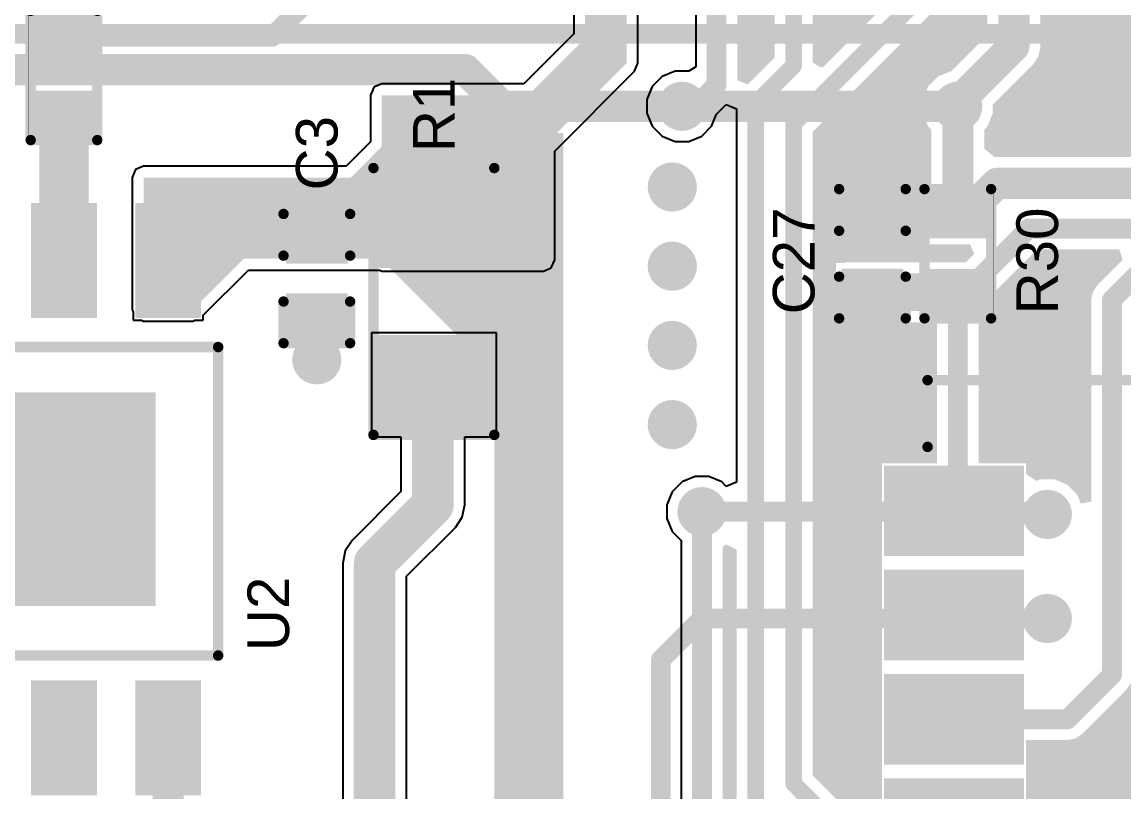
# Model space of a CAD drawing. Header units: inches. Extents: x -3 to 103, y 0 to 40.
# Drawn here: x 29.56 to 43, y 20.64 to 30.03 of the extents above; entities that cross this region are included whole.
import ezdxf

# ---------------------------------------------------------------- set-up
doc = ezdxf.new("R2010")
doc.units = ezdxf.units.IN
for name, color, linetype in [('Bottom Layer', 5, 'Continuous'), ('Bottom Solder', 6, 'Continuous'), ('Top Layer', 1, 'Continuous'), ('Top Overlay', 2, 'Continuous'), ('Top Paste', 8, 'Continuous'), ('Top Solder', 216, 'Continuous'), ('Via Holes', 16, 'Continuous')]:
    doc.layers.add(name, color=color, linetype=linetype)
doc.styles.add('Arial', font='', dxfattribs={"height": 0.2})
doc.styles.get('Arial').set_extended_font_data('Arial')

# ---------------------------------------------------------------- blocks, each defined once
blk = doc.blocks.new('38_SMD_M______19')
at = {"layer": 'Top Layer'}
for points in [[(8, -3.37), (9.5, -3.37), (9.5, -4.27), (8, -4.27)], [(8, -4.64), (9.5, -4.64), (9.5, -5.54), (8, -5.54)], [(8, -5.91), (9.5, -5.91), (9.5, -6.81), (8, -6.81)], [(8, -7.18), (9.5, -7.18), (9.5, -8.08), (8, -8.08)]]:
    blk.add_hatch(color=1, dxfattribs=at).paths.add_polyline_path(points)
at = {"layer": 'Top Paste'}
for points in [[(8, -3.37), (9.5, -3.37), (9.5, -4.27), (8, -4.27)], [(8, -4.64), (9.5, -4.64), (9.5, -5.54), (8, -5.54)], [(8, -5.91), (9.5, -5.91), (9.5, -6.81), (8, -6.81)], [(8, -7.18), (9.5, -7.18), (9.5, -8.08), (8, -8.08)]]:
    blk.add_hatch(color=8, dxfattribs=at).paths.add_polyline_path(points)
at = {"layer": 'Top Solder'}
for points in [[(7.898, -3.268), (9.602, -3.268), (9.602, -4.372), (7.898, -4.372)], [(7.898, -4.538), (9.602, -4.538), (9.602, -5.642), (7.898, -5.642)], [(7.898, -5.808), (9.602, -5.808), (9.602, -6.912), (7.898, -6.912)], [(7.898, -7.078), (9.602, -7.078), (9.602, -8.182), (7.898, -8.182)]]:
    blk.add_hatch(color=216, dxfattribs=at).paths.add_polyline_path(points)
at = {"layer": 'Top Overlay', "const_width": 0.127}
for points in [[(9.072, -8.409), (9.072, -9.222)], [(9.072, -9.222), (6.583, -9.222)]]:
    blk.add_lwpolyline(points, dxfattribs=at)
at = {"layer": 'Top Overlay', "const_width": 0.0635}
for points in [[(9.04, -8.409, 1), (9.104, -8.409, 1)], [(9.04, -9.222, 1), (9.104, -9.222, 1)], [(9.04, -9.222, 1), (9.104, -9.222, 1)]]:
    blk.add_lwpolyline(points, format="xyb", close=True, dxfattribs=at)
blk = doc.blocks.new('ESOP_8_23')
at = {"layer": 'Top Layer'}
for points in [[(-3.509, 2.205), (-2.309, 2.205), (-2.309, 1.605), (-3.509, 1.605)], [(2.309, 2.205), (3.509, 2.205), (3.509, 1.605), (2.309, 1.605)], [(-1.2, 1.65), (1.2, 1.65), (1.2, -1.65), (-1.2, -1.65)], [(-3.509, 0.935), (-2.309, 0.935), (-2.309, 0.335), (-3.509, 0.335)], [(2.309, 0.935), (3.509, 0.935), (3.509, 0.335), (2.309, 0.335)], [(-3.509, -0.335), (-2.309, -0.335), (-2.309, -0.935), (-3.509, -0.935)], [(2.309, -0.335), (3.509, -0.335), (3.509, -0.935), (2.309, -0.935)], [(-3.509, -1.605), (-2.309, -1.605), (-2.309, -2.205), (-3.509, -2.205)], [(2.309, -1.605), (3.509, -1.605), (3.509, -2.205), (2.309, -2.205)]]:
    blk.add_hatch(color=1, dxfattribs=at).paths.add_polyline_path(points)
at = {"layer": 'Top Paste'}
for points in [[(-3.509, 2.205), (-2.309, 2.205), (-2.309, 1.605), (-3.509, 1.605)], [(2.309, 2.205), (3.509, 2.205), (3.509, 1.605), (2.309, 1.605)], [(-1.2, 1.65), (1.2, 1.65), (1.2, -1.65), (-1.2, -1.65)], [(-3.509, 0.935), (-2.309, 0.935), (-2.309, 0.335), (-3.509, 0.335)], [(2.309, 0.935), (3.509, 0.935), (3.509, 0.335), (2.309, 0.335)], [(-3.509, -0.335), (-2.309, -0.335), (-2.309, -0.935), (-3.509, -0.935)], [(2.309, -0.335), (3.509, -0.335), (3.509, -0.935), (2.309, -0.935)], [(-3.509, -1.605), (-2.309, -1.605), (-2.309, -2.205), (-3.509, -2.205)], [(2.309, -1.605), (3.509, -1.605), (3.509, -2.205), (2.309, -2.205)]]:
    blk.add_hatch(color=8, dxfattribs=at).paths.add_polyline_path(points)
at = {"layer": 'Top Solder'}
for points in [[(-3.61, 2.307), (-2.207, 2.307), (-2.207, 1.503), (-3.61, 1.503)], [(2.207, 2.307), (3.61, 2.307), (3.61, 1.503), (2.207, 1.503)], [(-1.302, 1.752), (1.302, 1.752), (1.302, -1.752), (-1.302, -1.752)], [(-3.61, 1.037), (-2.207, 1.037), (-2.207, 0.233), (-3.61, 0.233)], [(2.207, 1.037), (3.61, 1.037), (3.61, 0.233), (2.207, 0.233)], [(-3.61, -0.233), (-2.207, -0.233), (-2.207, -1.037), (-3.61, -1.037)], [(2.207, -0.233), (3.61, -0.233), (3.61, -1.037), (2.207, -1.037)], [(-3.61, -1.503), (-2.207, -1.503), (-2.207, -2.307), (-3.61, -2.307)], [(2.207, -1.503), (3.61, -1.503), (3.61, -2.307), (2.207, -2.307)]]:
    blk.add_hatch(color=216, dxfattribs=at).paths.add_polyline_path(points)
at = {"layer": 'Top Overlay'}
for points, const_width in [([(-1.905, 2.515), (-1.905, -2.515)], 0.127), ([(-1.905, 2.515), (1.854, 2.515)], 0.127), ([(1.854, 2.515), (1.854, -2.515)], 0.127), ([(-3.877, 2.049), (-3.877, 1.795)], 0.3), ([(-3.877, 2.049), (-3.75, 1.922)], 0.3), ([(-3.75, 1.922), (-3.877, 1.795)], 0.3), ([(-1.905, -2.515), (1.854, -2.515)], 0.127)]:
    blk.add_lwpolyline(points, dxfattribs=dict(at, const_width=const_width))
for points, const_width in [([(-1.937, 2.515, 1), (-1.873, 2.515, 1)], 0.0635), ([(-1.937, 2.515, 1), (-1.873, 2.515, 1)], 0.0635), ([(1.822, 2.515, 1), (1.886, 2.515, 1)], 0.0635), ([(1.822, 2.515, 1), (1.886, 2.515, 1)], 0.0635), ([(-3.952, 2.049, 1), (-3.802, 2.049, 1)], 0.15), ([(-3.952, 2.049, 1), (-3.802, 2.049, 1)], 0.15), ([(-3.825, 1.922, 1), (-3.675, 1.922, 1)], 0.15), ([(-3.825, 1.922, 1), (-3.675, 1.922, 1)], 0.15), ([(-3.952, 1.795, 1), (-3.802, 1.795, 1)], 0.15), ([(-3.952, 1.795, 1), (-3.802, 1.795, 1)], 0.15), ([(-1.937, -2.515, 1), (-1.873, -2.515, 1)], 0.0635), ([(-1.937, -2.515, 1), (-1.873, -2.515, 1)], 0.0635), ([(1.822, -2.515, 1), (1.886, -2.515, 1)], 0.0635), ([(1.822, -2.515, 1), (1.886, -2.515, 1)], 0.0635)]:
    blk.add_lwpolyline(points, format="xyb", close=True, dxfattribs=dict(at, const_width=const_width))
blk = doc.blocks.new('R___0402_46')
at = {"layer": 'Top Layer'}
for points in [[(-0.699, -0.318), (-0.699, 0.318), (-0.241, 0.318), (-0.241, -0.318)], [(0.241, -0.318), (0.241, 0.318), (0.699, 0.318), (0.699, -0.318)]]:
    blk.add_hatch(color=1, dxfattribs=at).paths.add_polyline_path(points)
at = {"layer": 'Top Paste'}
for points in [[(-0.699, -0.318), (-0.699, 0.318), (-0.241, 0.318), (-0.241, -0.318)], [(0.241, -0.318), (0.241, 0.318), (0.699, 0.318), (0.699, -0.318)]]:
    blk.add_hatch(color=8, dxfattribs=at).paths.add_polyline_path(points)
at = {"layer": 'Top Solder'}
for points in [[(-0.754, -0.373), (-0.754, 0.373), (-0.186, 0.373), (-0.186, -0.373)], [(0.186, -0.373), (0.186, 0.373), (0.754, 0.373), (0.754, -0.373)]]:
    blk.add_hatch(color=216, dxfattribs=at).paths.add_polyline_path(points)
at = {"layer": 'Top Overlay'}
for points, const_width in [([(-0.787, 0.406), (-0.787, -0.406)], 0.127), ([(-0.787, 0.406), (0.787, 0.406)], 0.127), ([(0.787, 0.406), (0.787, -0.406)], 0.127), ([(-0.787, -0.406), (0.787, -0.406)], 0.127), ([(-0.813, -0.432), (0.813, -0.432)], 0.00323)]:
    blk.add_lwpolyline(points, dxfattribs=dict(at, const_width=const_width))
for points, const_width in [([(-0.819, 0.406, 1), (-0.756, 0.406, 1)], 0.0635), ([(-0.819, 0.406, 1), (-0.756, 0.406, 1)], 0.0635), ([(0.756, 0.406, 1), (0.819, 0.406, 1)], 0.0635), ([(0.756, 0.406, 1), (0.819, 0.406, 1)], 0.0635), ([(-0.819, -0.406, 1), (-0.756, -0.406, 1)], 0.0635), ([(-0.819, -0.406, 1), (-0.756, -0.406, 1)], 0.0635), ([(0.756, -0.406, 1), (0.819, -0.406, 1)], 0.0635), ([(0.756, -0.406, 1), (0.819, -0.406, 1)], 0.0635), ([(-0.814, -0.432, 1), (-0.812, -0.432, 1)], 0.00161), ([(0.812, -0.432, 1), (0.814, -0.432, 1)], 0.00161)]:
    blk.add_lwpolyline(points, format="xyb", close=True, dxfattribs=dict(at, const_width=const_width))
blk = doc.blocks.new('R___0402_66')
at = {"layer": 'Top Layer'}
for points in [[(-0.699, -0.318), (-0.699, 0.317), (-0.241, 0.317), (-0.241, -0.318)], [(0.241, -0.318), (0.241, 0.317), (0.699, 0.317), (0.699, -0.318)]]:
    blk.add_hatch(color=1, dxfattribs=at).paths.add_polyline_path(points)
at = {"layer": 'Top Paste'}
for points in [[(-0.699, -0.318), (-0.699, 0.317), (-0.241, 0.317), (-0.241, -0.318)], [(0.241, -0.318), (0.241, 0.317), (0.699, 0.317), (0.699, -0.318)]]:
    blk.add_hatch(color=8, dxfattribs=at).paths.add_polyline_path(points)
at = {"layer": 'Top Solder'}
for points in [[(-0.754, -0.373), (-0.754, 0.373), (-0.186, 0.373), (-0.186, -0.373)], [(0.186, -0.373), (0.186, 0.373), (0.754, 0.373), (0.754, -0.373)]]:
    blk.add_hatch(color=216, dxfattribs=at).paths.add_polyline_path(points)
at = {"layer": 'Top Overlay'}
for points, const_width in [([(0.787, 0.406), (-0.787, 0.406)], 0.127), ([(-0.787, -0.406), (-0.787, 0.406)], 0.127), ([(0.787, -0.406), (0.787, 0.406)], 0.127), ([(0.787, -0.406), (-0.787, -0.406)], 0.127), ([(0.813, -0.432), (-0.813, -0.432)], 0.00323)]:
    blk.add_lwpolyline(points, dxfattribs=dict(at, const_width=const_width))
for points, const_width in [([(-0.819, 0.406, 1), (-0.756, 0.406, 1)], 0.0635), ([(-0.819, 0.406, 1), (-0.756, 0.406, 1)], 0.0635), ([(0.756, 0.406, 1), (0.819, 0.406, 1)], 0.0635), ([(0.756, 0.406, 1), (0.819, 0.406, 1)], 0.0635), ([(-0.819, -0.406, 1), (-0.756, -0.406, 1)], 0.0635), ([(-0.819, -0.406, 1), (-0.756, -0.406, 1)], 0.0635), ([(0.756, -0.406, 1), (0.819, -0.406, 1)], 0.0635), ([(0.756, -0.406, 1), (0.819, -0.406, 1)], 0.0635), ([(-0.814, -0.432, 1), (-0.812, -0.432, 1)], 0.00161), ([(0.812, -0.432, 1), (0.814, -0.432, 1)], 0.00161)]:
    blk.add_lwpolyline(points, format="xyb", close=True, dxfattribs=dict(at, const_width=const_width))
blk = doc.blocks.new('RES_0805_75')
at = {"layer": 'Top Layer'}
for points in [[(-1.524, 0.635), (-0.508, 0.635), (-0.508, -0.635), (-1.524, -0.635)], [(0.508, 0.635), (1.524, 0.635), (1.524, -0.635), (0.508, -0.635)]]:
    blk.add_hatch(color=1, dxfattribs=at).paths.add_polyline_path(points)
at = {"layer": 'Top Paste'}
for points in [[(-1.524, 0.635), (-0.508, 0.635), (-0.508, -0.635), (-1.524, -0.635)], [(0.508, 0.635), (1.524, 0.635), (1.524, -0.635), (0.508, -0.635)]]:
    blk.add_hatch(color=8, dxfattribs=at).paths.add_polyline_path(points)
at = {"layer": 'Top Solder'}
for points in [[(-1.6256, 0.7366), (-0.4064, 0.7366), (-0.4064, -0.7366), (-1.6256, -0.7366)], [(0.4064, 0.7366), (1.6256, 0.7366), (1.6256, -0.7366), (0.4064, -0.7366)]]:
    blk.add_hatch(color=216, dxfattribs=at).paths.add_polyline_path(points)
at = {"layer": 'Top Overlay', "const_width": 0.127}
for points in [[(-1.6256, 0.7366), (1.6256, 0.7366)], [(-1.6256, 0.7366), (-1.6256, -0.7366)], [(1.6256, 0.7366), (1.6256, -0.7366)], [(-1.6256, -0.7366), (1.6256, -0.7366)]]:
    blk.add_lwpolyline(points, dxfattribs=at)
at = {"layer": 'Top Overlay', "const_width": 0.0635}
for points in [[(-1.65735, 0.7366, 1), (-1.59385, 0.7366, 1)], [(-1.65735, 0.7366, 1), (-1.59385, 0.7366, 1)], [(1.59385, 0.7366, 1), (1.65735, 0.7366, 1)], [(1.59385, 0.7366, 1), (1.65735, 0.7366, 1)], [(-1.65735, -0.7366, 1), (-1.59385, -0.7366, 1)], [(-1.65735, -0.7366, 1), (-1.59385, -0.7366, 1)], [(1.59385, -0.7366, 1), (1.65735, -0.7366, 1)], [(1.59385, -0.7366, 1), (1.65735, -0.7366, 1)]]:
    blk.add_lwpolyline(points, format="xyb", close=True, dxfattribs=at)
blk = doc.blocks.new('____0402_108')
at = {"layer": 'Top Layer'}
for points in [[(-0.699, -0.318), (-0.699, 0.317), (-0.241, 0.317), (-0.241, -0.318)], [(0.241, -0.318), (0.241, 0.317), (0.699, 0.317), (0.699, -0.318)]]:
    blk.add_hatch(color=1, dxfattribs=at).paths.add_polyline_path(points)
at = {"layer": 'Top Paste'}
for points in [[(-0.699, -0.318), (-0.699, 0.317), (-0.241, 0.317), (-0.241, -0.318)], [(0.241, -0.318), (0.241, 0.317), (0.699, 0.317), (0.699, -0.318)]]:
    blk.add_hatch(color=8, dxfattribs=at).paths.add_polyline_path(points)
at = {"layer": 'Top Solder'}
for points in [[(-0.758, -0.377), (-0.758, 0.377), (-0.181, 0.377), (-0.181, -0.377)], [(0.181, -0.377), (0.181, 0.377), (0.758, 0.377), (0.758, -0.377)]]:
    blk.add_hatch(color=216, dxfattribs=at).paths.add_polyline_path(points)
at = {"layer": 'Top Overlay', "const_width": 0.127}
for points in [[(-0.279, 0.406), (-0.787, 0.406)], [(-0.787, -0.406), (-0.787, 0.406)], [(0.787, 0.406), (0.279, 0.406)], [(0.787, -0.406), (0.787, 0.406)], [(-0.279, -0.406), (-0.787, -0.406)], [(0.787, -0.406), (0.279, -0.406)]]:
    blk.add_lwpolyline(points, dxfattribs=at)
at = {"layer": 'Top Overlay', "const_width": 0.0635}
for points in [[(-0.819, 0.406, 1), (-0.756, 0.406, 1)], [(-0.819, 0.406, 1), (-0.756, 0.406, 1)], [(-0.311, 0.406, 1), (-0.248, 0.406, 1)], [(0.248, 0.406, 1), (0.311, 0.406, 1)], [(0.756, 0.406, 1), (0.819, 0.406, 1)], [(0.756, 0.406, 1), (0.819, 0.406, 1)], [(-0.819, -0.406, 1), (-0.756, -0.406, 1)], [(-0.819, -0.406, 1), (-0.756, -0.406, 1)], [(-0.311, -0.406, 1), (-0.248, -0.406, 1)], [(0.248, -0.406, 1), (0.311, -0.406, 1)], [(0.756, -0.406, 1), (0.819, -0.406, 1)], [(0.756, -0.406, 1), (0.819, -0.406, 1)]]:
    blk.add_lwpolyline(points, format="xyb", close=True, dxfattribs=at)
blk = doc.blocks.new('C___0402_132')
at = {"layer": 'Top Layer'}
for points in [[(-0.699, -0.318), (-0.699, 0.318), (-0.241, 0.318), (-0.241, -0.318)], [(0.241, -0.318), (0.241, 0.318), (0.699, 0.318), (0.699, -0.318)]]:
    blk.add_hatch(color=1, dxfattribs=at).paths.add_polyline_path(points)
at = {"layer": 'Top Paste'}
for points in [[(-0.699, -0.318), (-0.699, 0.318), (-0.241, 0.318), (-0.241, -0.318)], [(0.241, -0.318), (0.241, 0.318), (0.699, 0.318), (0.699, -0.318)]]:
    blk.add_hatch(color=8, dxfattribs=at).paths.add_polyline_path(points)
at = {"layer": 'Top Solder'}
for points in [[(-0.758, -0.377), (-0.758, 0.377), (-0.181, 0.377), (-0.181, -0.377)], [(0.181, -0.377), (0.181, 0.377), (0.758, 0.377), (0.758, -0.377)]]:
    blk.add_hatch(color=216, dxfattribs=at).paths.add_polyline_path(points)
at = {"layer": 'Top Overlay', "const_width": 0.127}
for points in [[(-0.787, 0.406), (-0.279, 0.406)], [(-0.787, 0.406), (-0.787, -0.406)], [(0.279, 0.406), (0.787, 0.406)], [(0.787, 0.406), (0.787, -0.406)], [(-0.787, -0.406), (-0.279, -0.406)], [(0.279, -0.406), (0.787, -0.406)]]:
    blk.add_lwpolyline(points, dxfattribs=at)
at = {"layer": 'Top Overlay', "const_width": 0.0635}
for points in [[(-0.819, 0.406, 1), (-0.756, 0.406, 1)], [(-0.819, 0.406, 1), (-0.756, 0.406, 1)], [(-0.311, 0.406, 1), (-0.248, 0.406, 1)], [(0.248, 0.406, 1), (0.311, 0.406, 1)], [(0.756, 0.406, 1), (0.819, 0.406, 1)], [(0.756, 0.406, 1), (0.819, 0.406, 1)], [(-0.819, -0.406, 1), (-0.756, -0.406, 1)], [(-0.819, -0.406, 1), (-0.756, -0.406, 1)], [(-0.311, -0.406, 1), (-0.248, -0.406, 1)], [(0.248, -0.406, 1), (0.311, -0.406, 1)], [(0.756, -0.406, 1), (0.819, -0.406, 1)], [(0.756, -0.406, 1), (0.819, -0.406, 1)]]:
    blk.add_lwpolyline(points, format="xyb", close=True, dxfattribs=at)

msp = doc.modelspace()

# ---------------------------------------------------------------- hatches: boundary and pattern name
at = {"layer": 'Bottom Layer'}
h = msp.add_hatch(color=5, dxfattribs=at)
edge = h.paths.add_edge_path()
edge.add_arc((37.607, 28.999), 0.3, 0, 360)
h = msp.add_hatch(color=5, dxfattribs=at)
edge = h.paths.add_edge_path()
edge.add_arc((40.97, 28.999), 0.3, 0, 360)
msp.add_hatch(color=5, dxfattribs=at).paths.add_polyline_path([(35.186, 28.77), (35.291, 28.7), (35.415, 28.675), (36.159, 28.675), (36.159, 11.845), (36.159, 11.42), (35.53, 10.791), (34.241, 10.791), (34.241, 12.483), (34.245, 12.504), (34.266, 12.508), (34.698, 12.508), (35.319, 13.129), (35.319, 25.757), (33.965, 27.111), (33.952, 27.131), (33.947, 27.154), (33.947, 29.121), (34.836, 29.121)])
h = msp.add_hatch(color=5, dxfattribs=at)
edge = h.paths.add_edge_path()
edge.add_arc((34.582, 28.7), 0.3, 0, 360)
h = msp.add_hatch(color=5, dxfattribs=at)
edge = h.paths.add_edge_path()
edge.add_arc((39.929, 28.194), 0.3, 0, 360)
h = msp.add_hatch(color=5, dxfattribs=at)
edge = h.paths.add_edge_path()
edge.add_arc((37.489, 28.016), 0.3, 0, 360)
h = msp.add_hatch(color=5, dxfattribs=at)
edge = h.paths.add_edge_path()
edge.add_arc((37.489, 27.051), 0.3, 0, 360)
h = msp.add_hatch(color=5, dxfattribs=at)
edge = h.paths.add_edge_path()
edge.add_arc((37.489, 26.086), 0.3, 0, 360)
h = msp.add_hatch(color=5, dxfattribs=at)
edge = h.paths.add_edge_path()
edge.add_arc((33.155, 25.91), 0.3, 0, 360)
h = msp.add_hatch(color=5, dxfattribs=at)
edge = h.paths.add_edge_path()
edge.add_arc((37.489, 25.121), 0.3, 0, 360)
h = msp.add_hatch(color=5, dxfattribs=at)
edge = h.paths.add_edge_path()
edge.add_arc((30.39, 24.752), 0.3, 0, 360)
h = msp.add_hatch(color=5, dxfattribs=at)
edge = h.paths.add_edge_path()
edge.add_arc((37.851, 24.06), 0.3, 0, 360)
h = msp.add_hatch(color=5, dxfattribs=at)
edge = h.paths.add_edge_path()
edge.add_arc((42.062, 24.027), 0.3, 0, 360)
h = msp.add_hatch(color=5, dxfattribs=at)
edge = h.paths.add_edge_path()
edge.add_arc((30.328, 23.692), 0.3, 0, 360)
h = msp.add_hatch(color=5, dxfattribs=at)
edge = h.paths.add_edge_path()
edge.add_arc((42.062, 22.758), 0.3, 0, 360)
at = {"layer": 'Bottom Solder'}
h = msp.add_hatch(color=6, dxfattribs=at)
edge = h.paths.add_edge_path()
edge.add_arc((37.607, 28.999), 0.3, 0, 360)
h = msp.add_hatch(color=6, dxfattribs=at)
edge = h.paths.add_edge_path()
edge.add_arc((40.97, 28.999), 0.3, 0, 360)
h = msp.add_hatch(color=6, dxfattribs=at)
edge = h.paths.add_edge_path()
edge.add_arc((34.582, 28.7), 0.3, 0, 360)
h = msp.add_hatch(color=6, dxfattribs=at)
edge = h.paths.add_edge_path()
edge.add_arc((39.929, 28.194), 0.3, 0, 360)
h = msp.add_hatch(color=6, dxfattribs=at)
edge = h.paths.add_edge_path()
edge.add_arc((37.489, 28.016), 0.3, 0, 360)
h = msp.add_hatch(color=6, dxfattribs=at)
edge = h.paths.add_edge_path()
edge.add_arc((37.489, 27.051), 0.3, 0, 360)
h = msp.add_hatch(color=6, dxfattribs=at)
edge = h.paths.add_edge_path()
edge.add_arc((37.489, 26.086), 0.3, 0, 360)
h = msp.add_hatch(color=6, dxfattribs=at)
edge = h.paths.add_edge_path()
edge.add_arc((33.155, 25.91), 0.3, 0, 360)
h = msp.add_hatch(color=6, dxfattribs=at)
edge = h.paths.add_edge_path()
edge.add_arc((37.489, 25.121), 0.3, 0, 360)
h = msp.add_hatch(color=6, dxfattribs=at)
edge = h.paths.add_edge_path()
edge.add_arc((30.39, 24.752), 0.3, 0, 360)
h = msp.add_hatch(color=6, dxfattribs=at)
edge = h.paths.add_edge_path()
edge.add_arc((37.851, 24.06), 0.3, 0, 360)
h = msp.add_hatch(color=6, dxfattribs=at)
edge = h.paths.add_edge_path()
edge.add_arc((42.062, 24.027), 0.3, 0, 360)
h = msp.add_hatch(color=6, dxfattribs=at)
edge = h.paths.add_edge_path()
edge.add_arc((30.328, 23.692), 0.3, 0, 360)
h = msp.add_hatch(color=6, dxfattribs=at)
edge = h.paths.add_edge_path()
edge.add_arc((42.062, 22.758), 0.3, 0, 360)
at = {"layer": 'Top Layer'}
for points in [[(44.271, 36.69), (44.271, 32.712), (42.225, 32.712), (42.225, 33.512), (43.629, 33.512), (43.652, 33.512), (43.726, 33.586), (43.725, 33.586), (43.725, 33.609), (43.725, 36.526), (43.724, 36.526), (43.191, 37.059), (38.099, 37.059), (36.931, 35.891), (36.931, 29.523), (35.917, 28.509), (35.917, 27.129), (33.947, 27.129), (33.934, 27.141), (32.263, 27.141), (31.642, 26.521), (31.042, 26.521), (31.042, 28.131), (33.569, 28.131), (33.947, 28.509), (33.947, 29.134), (35.734, 29.134), (36.436, 29.836), (36.426, 29.846), (36.426, 36.09), (37.904, 37.568), (43.392, 37.568)], [(40.118, 32.387), (40.107, 32.362), (40.107, 30.843), (40.148, 30.745), (40.245, 30.705), (40.378, 30.705), (40.43, 30.578), (39.325, 29.473), (39.289, 29.48), (39.202, 29.529), (39.202, 30.705), (39.216, 30.705), (39.241, 30.716), (39.324, 30.716), (39.324, 30.773), (39.353, 30.843), (39.353, 32.575), (40.118, 32.575)], [(29.772, 26.521), (30.372, 26.521), (30.372, 28.905), (29.772, 28.905)], [(42.944, 27.245), (42.982, 27.129), (42.671, 26.818), (42.617, 26.736), (42.597, 26.64), (42.597, 24.184), (42.47, 24.158), (42.424, 24.269), (42.304, 24.389), (42.147, 24.454), (41.977, 24.454), (41.928, 24.434), (41.801, 24.519), (41.801, 24.647), (41.223, 24.647), (41.223, 26.367), (41.288, 26.367), (41.313, 26.378), (41.415, 26.378), (41.415, 26.48), (41.425, 26.505), (41.425, 26.742), (41.938, 27.256), (42.935, 27.256)], [(39.611, 26.505), (41.288, 26.505), (41.288, 26.962), (39.611, 26.962)], [(38.273, 23.596), (38.273, 19.939), (38.291, 19.85), (38.342, 19.774), (39.291, 18.825), (39.367, 18.774), (39.456, 18.757), (40.047, 18.757), (40.047, 18.424), (40.047, 18.413), (40.047, 18.297), (40.047, 18.286), (40.047, 18.007), (39.823, 18.007), (39.713, 18.117), (39.557, 18.182), (39.387, 18.182), (39.23, 18.117), (39.11, 17.996), (39.045, 17.84), (39.045, 17.67), (39.11, 17.513), (39.23, 17.393), (39.387, 17.328), (39.557, 17.328), (39.713, 17.393), (39.823, 17.502), (40.047, 17.502), (40.047, 17.154), (40.047, 17.143), (40.047, 17.027), (40.047, 17.016), (40.047, 16.658), (39.712, 16.658), (39.602, 16.767), (39.445, 16.832), (39.275, 16.832), (39.118, 16.767), (38.998, 16.647), (38.933, 16.49), (38.933, 16.32), (38.998, 16.163), (39.118, 16.043), (39.275, 15.978), (39.445, 15.978), (39.602, 16.043), (39.712, 16.153), (40.047, 16.153), (40.047, 15.884), (40.047, 15.873), (40.047, 15.757), (40.047, 15.746), (40.047, 14.614), (40.047, 14.603), (40.047, 14.487), (40.047, 14.476), (40.047, 14.172), (39.823, 14.172), (39.713, 14.281), (39.557, 14.346), (39.387, 14.346), (39.23, 14.281), (39.11, 14.161), (39.045, 14.004), (39.045, 13.834), (39.11, 13.677), (39.23, 13.557), (39.387, 13.492), (39.557, 13.492), (39.713, 13.557), (39.823, 13.667), (40.047, 13.667), (40.047, 13.344), (40.047, 13.333), (40.047, 13.217), (40.047, 13.206), (40.047, 12.876), (38.996, 12.876), (38.069, 13.802), (37.987, 13.857), (37.891, 13.876), (37.415, 13.876), (37.366, 13.993), (38.029, 14.656), (38.084, 14.738), (38.103, 14.835), (38.103, 23.632), (38.146, 23.662)]]:
    msp.add_hatch(color=1, dxfattribs=at).paths.add_polyline_path(points)
h = msp.add_hatch(color=1, dxfattribs=at)
h.paths.add_polyline_path([(40.282, 36.795), (40.24, 36.752), (40.175, 36.595), (40.175, 36.425), (40.24, 36.268), (40.36, 36.148), (40.368, 36.144), (40.368, 34.286), (40.241, 34.233), (39.548, 34.927), (39.472, 34.978), (39.383, 34.995), (39.324, 34.995), (39.324, 35.215), (38.613, 35.215), (38.613, 34.326), (38.613, 34.326), (38.613, 34.215), (38.613, 34.215), (38.613, 34.199), (38.613, 33.326), (39.324, 33.326), (39.324, 33.326), (39.44, 33.374), (39.538, 33.276), (39.485, 33.149), (38.74, 33.149), (38.643, 33.109), (38.602, 33.012), (38.602, 32.712), (38.602, 30.843), (38.613, 30.817), (38.613, 30.716), (38.715, 30.716), (38.736, 30.707), (38.736, 29.591), (38.408, 29.264), (38.281, 29.316), (38.281, 30.716), (38.384, 30.716), (38.384, 31.605), (37.673, 31.605), (37.591, 31.697), (37.591, 34.234), (37.673, 34.326), (38.384, 34.326), (38.384, 35.215), (37.673, 35.215), (37.673, 35.023), (37.479, 35.023), (37.383, 35.004), (37.301, 34.949), (37.196, 34.844), (37.069, 34.895), (37.069, 35.834), (38.156, 36.922), (40.23, 36.922)])
h.paths.add_polyline_path([(38.029, 34.023), (37.932, 34.004), (37.85, 33.949), (37.795, 33.867), (37.776, 33.771), (37.784, 33.73), (37.784, 33.068), (37.804, 32.972), (37.858, 32.89), (37.866, 32.882), (37.948, 32.827), (38.045, 32.808), (38.142, 32.827), (38.224, 32.882), (38.278, 32.963), (38.298, 33.06), (38.289, 33.101), (38.289, 33.763), (38.27, 33.859), (38.215, 33.941), (38.207, 33.949), (38.125, 34.004)], flags=0)
h = msp.add_hatch(color=1, dxfattribs=at)
h.paths.add_polyline_path([(43.588, 36.467), (43.588, 33.649), (42.885, 33.649), (42.858, 33.675), (42.814, 33.77), (42.815, 33.776), (42.833, 33.868), (42.833, 34.43), (42.839, 34.459), (42.82, 34.556), (42.765, 34.637), (42.683, 34.692), (42.587, 34.711), (42.49, 34.692), (42.408, 34.637), (42.402, 34.632), (42.347, 34.55), (42.328, 34.453), (42.328, 33.891), (42.322, 33.862), (42.339, 33.776), (42.337, 33.758), (42.266, 33.649), (42.225, 33.649), (42.2, 33.639), (42.098, 33.639), (42.098, 33.537), (42.087, 33.512), (42.087, 32.712), (42.098, 32.687), (42.098, 32.585), (42.2, 32.585), (42.225, 32.575), (42.266, 32.575), (42.337, 32.466), (42.339, 32.448), (42.322, 32.362), (42.322, 31.841), (42.342, 31.745), (42.396, 31.663), (42.478, 31.608), (42.575, 31.589), (42.671, 31.608), (42.753, 31.663), (42.808, 31.745), (42.827, 31.841), (42.827, 32.362), (42.81, 32.448), (42.813, 32.466), (42.883, 32.575), (50.165, 32.575), (50.62, 32.12), (50.62, 28.383), (41.445, 28.383), (41.421, 28.378), (41.294, 28.481), (41.294, 28.719), (41.332, 28.757), (41.397, 28.914), (41.397, 29.018), (41.884, 29.505), (41.954, 29.61), (41.978, 29.734), (41.978, 30.716), (42.01, 30.716), (42.01, 31.605), (41.299, 31.605), (41.299, 30.716), (41.331, 30.716), (41.331, 29.868), (40.89, 29.426), (40.885, 29.426), (40.728, 29.361), (40.608, 29.241), (40.543, 29.084), (40.543, 28.914), (40.608, 28.757), (40.646, 28.719), (40.646, 28.029), (40.526, 28.029), (40.526, 27.318), (41.12, 27.318), (41.169, 27.2), (41.068, 27.1), (39.611, 27.1), (39.586, 27.089), (39.484, 27.089), (39.484, 26.987), (39.474, 26.962), (39.474, 26.505), (39.484, 26.48), (39.484, 26.378), (39.586, 26.378), (39.611, 26.367), (40.718, 26.367), (40.718, 24.647), (40.047, 24.647), (40.047, 23.504), (40.047, 23.493), (40.047, 23.377), (40.047, 23.366), (40.047, 22.234), (40.047, 22.223), (40.047, 22.107), (40.047, 22.096), (40.047, 20.964), (40.047, 20.953), (40.047, 20.837), (40.047, 20.826), (40.047, 20.493), (39.552, 20.493), (39.202, 20.843), (39.202, 28.69), (40.88, 30.368), (40.93, 30.444), (40.948, 30.533), (40.948, 30.706), (40.97, 30.716), (41.07, 30.716), (41.07, 30.814), (41.082, 30.843), (41.082, 32.362), (41.072, 32.387), (41.072, 32.687), (41.082, 32.712), (41.082, 33.012), (41.072, 33.037), (41.072, 34.139), (40.835, 34.139), (40.835, 36.144), (40.843, 36.148), (40.964, 36.268), (41.029, 36.425), (41.029, 36.595), (40.964, 36.752), (40.921, 36.795), (40.973, 36.922), (43.134, 36.922)])
h.paths.add_polyline_path([(43.972, 32.26), (43.452, 32.26), (43.355, 32.24), (43.273, 32.186), (43.219, 32.104), (43.199, 32.007), (43.219, 31.91), (43.273, 31.829), (43.355, 31.774), (43.452, 31.755), (43.972, 31.755), (44.069, 31.774), (44.151, 31.829), (44.206, 31.91), (44.225, 32.007), (44.206, 32.104), (44.151, 32.186), (44.069, 32.24)], flags=0)
h.paths.add_polyline_path([(39.929, 28.446), (39.832, 28.427), (39.75, 28.372), (39.696, 28.291), (39.676, 28.194), (39.676, 27.673), (39.696, 27.577), (39.75, 27.495), (39.832, 27.44), (39.929, 27.421), (40.025, 27.44), (40.107, 27.495), (40.162, 27.577), (40.181, 27.673), (40.181, 28.194), (40.162, 28.291), (40.107, 28.372), (40.025, 28.427)], flags=0)
h = msp.add_hatch(color=1, dxfattribs=at)
edge = h.paths.add_edge_path()
edge.add_arc((37.607, 28.999), 0.3, 0, 360)
h = msp.add_hatch(color=1, dxfattribs=at)
edge = h.paths.add_edge_path()
edge.add_arc((40.97, 28.999), 0.3, 0, 360)
h = msp.add_hatch(color=1, dxfattribs=at)
edge = h.paths.add_edge_path()
edge.add_arc((34.582, 28.7), 0.3, 0, 360)
h = msp.add_hatch(color=1, dxfattribs=at)
edge = h.paths.add_edge_path()
edge.add_arc((39.929, 28.194), 0.3, 0, 360)
h = msp.add_hatch(color=1, dxfattribs=at)
edge = h.paths.add_edge_path()
edge.add_arc((37.489, 28.016), 0.3, 0, 360)
h = msp.add_hatch(color=1, dxfattribs=at)
edge = h.paths.add_edge_path()
edge.add_arc((37.489, 27.051), 0.3, 0, 360)
h = msp.add_hatch(color=1, dxfattribs=at)
h.paths.add_polyline_path([(54.022, 26.6), (53.926, 26.504), (53.871, 26.422), (53.852, 26.325), (53.852, 26.197), (53.548, 26.197), (53.537, 26.197), (53.421, 26.197), (53.41, 26.197), (52.278, 26.197), (52.267, 26.197), (52.151, 26.197), (52.14, 26.197), (51.008, 26.197), (50.997, 26.197), (50.881, 26.197), (50.87, 26.197), (49.738, 26.197), (49.727, 26.197), (49.611, 26.197), (49.6, 26.197), (48.468, 26.197), (48.457, 26.197), (48.341, 26.197), (48.33, 26.197), (47.198, 26.197), (47.187, 26.197), (47.071, 26.197), (47.06, 26.197), (45.928, 26.197), (45.917, 26.197), (45.801, 26.197), (45.79, 26.197), (44.658, 26.197), (44.647, 26.197), (44.531, 26.197), (44.52, 26.197), (43.377, 26.197), (43.377, 24.443), (43.766, 24.443), (43.766, 9.318), (43.656, 9.208), (43.591, 9.051), (43.591, 8.881), (43.656, 8.724), (43.766, 8.615), (43.766, 7.152), (43.682, 7.067), (39.238, 7.067), (38.708, 7.598), (38.708, 11.694), (38.72, 11.704), (38.826, 11.755), (39.42, 11.162), (39.502, 11.107), (39.598, 11.088), (40.047, 11.088), (40.047, 10.804), (40.047, 10.793), (40.047, 10.677), (40.047, 10.666), (40.047, 10.362), (39.805, 10.362), (39.696, 10.471), (39.539, 10.536), (39.369, 10.536), (39.212, 10.471), (39.092, 10.351), (39.027, 10.194), (39.027, 10.024), (39.092, 9.867), (39.212, 9.747), (39.369, 9.682), (39.539, 9.682), (39.696, 9.747), (39.805, 9.857), (40.047, 9.857), (40.047, 9.534), (40.047, 9.523), (40.047, 9.407), (40.047, 9.396), (40.047, 9.082), (39.798, 9.082), (39.688, 9.192), (39.531, 9.257), (39.361, 9.257), (39.204, 9.192), (39.084, 9.071), (39.019, 8.915), (39.019, 8.745), (39.084, 8.588), (39.204, 8.468), (39.361, 8.403), (39.531, 8.403), (39.688, 8.468), (39.798, 8.577), (40.047, 8.577), (40.047, 8.253), (41.801, 8.253), (41.801, 9.396), (41.801, 9.407), (41.801, 9.523), (41.801, 9.534), (41.801, 10.666), (41.801, 10.677), (41.801, 10.793), (41.801, 10.804), (41.801, 11.947), (41.801, 11.947), (41.801, 12.063), (41.801, 12.063), (41.801, 13.206), (41.801, 13.217), (41.801, 13.333), (41.801, 13.344), (41.801, 14.476), (41.801, 14.487), (41.801, 14.603), (41.801, 14.614), (41.801, 15.746), (41.801, 15.757), (41.801, 15.873), (41.801, 15.884), (41.801, 17.016), (41.801, 17.027), (41.801, 17.143), (41.801, 17.154), (41.801, 18.286), (41.801, 18.297), (41.801, 18.413), (41.801, 18.424), (41.801, 19.567), (41.801, 19.567), (41.801, 19.683), (41.801, 19.683), (41.801, 20.826), (41.801, 20.837), (41.801, 20.953), (41.801, 20.964), (41.801, 21.277), (42.307, 21.277), (42.403, 21.296), (42.485, 21.351), (43.028, 21.894), (43.083, 21.976), (43.102, 22.073), (43.102, 26.535), (43.294, 26.727), (53.969, 26.727)])
h.paths.add_polyline_path([(40.903, 7.833), (39.731, 7.833), (39.635, 7.813), (39.553, 7.759), (39.498, 7.677), (39.479, 7.58), (39.498, 7.484), (39.553, 7.402), (39.635, 7.347), (39.731, 7.328), (40.825, 7.328), (40.827, 7.326), (40.924, 7.307), (41.021, 7.326), (41.103, 7.381), (41.157, 7.463), (41.176, 7.56), (41.157, 7.656), (41.103, 7.738), (41.082, 7.759), (41, 7.813)], flags=0)
h = msp.add_hatch(color=1, dxfattribs=at)
edge = h.paths.add_edge_path()
edge.add_arc((37.489, 26.086), 0.3, 0, 360)
h = msp.add_hatch(color=1, dxfattribs=at)
edge = h.paths.add_edge_path()
edge.add_arc((33.155, 25.91), 0.3, 0, 360)
h = msp.add_hatch(color=1, dxfattribs=at)
edge = h.paths.add_edge_path()
edge.add_arc((37.489, 25.121), 0.3, 0, 360)
h = msp.add_hatch(color=1, dxfattribs=at)
edge = h.paths.add_edge_path()
edge.add_arc((30.39, 24.752), 0.3, 0, 360)
h = msp.add_hatch(color=1, dxfattribs=at)
edge = h.paths.add_edge_path()
edge.add_arc((37.851, 24.06), 0.3, 0, 360)
h = msp.add_hatch(color=1, dxfattribs=at)
edge = h.paths.add_edge_path()
edge.add_arc((42.062, 24.027), 0.3, 0, 360)
h = msp.add_hatch(color=1, dxfattribs=at)
edge = h.paths.add_edge_path()
edge.add_arc((30.328, 23.692), 0.3, 0, 360)
h = msp.add_hatch(color=1, dxfattribs=at)
edge = h.paths.add_edge_path()
edge.add_arc((42.062, 22.758), 0.3, 0, 360)
at = {"layer": 'Via Holes'}
h = msp.add_hatch(color=7, dxfattribs=at)
edge = h.paths.add_edge_path()
edge.add_arc((37.607, 28.999), 0.15, 0, 360)
h = msp.add_hatch(color=7, dxfattribs=at)
edge = h.paths.add_edge_path()
edge.add_arc((40.97, 28.999), 0.15, 0, 360)
h = msp.add_hatch(color=7, dxfattribs=at)
edge = h.paths.add_edge_path()
edge.add_arc((34.582, 28.7), 0.15, 0, 360)
h = msp.add_hatch(color=7, dxfattribs=at)
edge = h.paths.add_edge_path()
edge.add_arc((39.929, 28.194), 0.15, 0, 360)
h = msp.add_hatch(color=7, dxfattribs=at)
edge = h.paths.add_edge_path()
edge.add_arc((37.489, 28.016), 0.15, 0, 360)
h = msp.add_hatch(color=7, dxfattribs=at)
edge = h.paths.add_edge_path()
edge.add_arc((37.489, 27.051), 0.15, 0, 360)
h = msp.add_hatch(color=7, dxfattribs=at)
edge = h.paths.add_edge_path()
edge.add_arc((37.489, 26.086), 0.15, 0, 360)
h = msp.add_hatch(color=7, dxfattribs=at)
edge = h.paths.add_edge_path()
edge.add_arc((33.155, 25.91), 0.15, 0, 360)
h = msp.add_hatch(color=7, dxfattribs=at)
edge = h.paths.add_edge_path()
edge.add_arc((37.489, 25.121), 0.15, 0, 360)
h = msp.add_hatch(color=7, dxfattribs=at)
edge = h.paths.add_edge_path()
edge.add_arc((30.39, 24.752), 0.15, 0, 360)
h = msp.add_hatch(color=7, dxfattribs=at)
edge = h.paths.add_edge_path()
edge.add_arc((37.851, 24.06), 0.15, 0, 360)
h = msp.add_hatch(color=7, dxfattribs=at)
edge = h.paths.add_edge_path()
edge.add_arc((42.062, 24.027), 0.15, 0, 360)
h = msp.add_hatch(color=7, dxfattribs=at)
edge = h.paths.add_edge_path()
edge.add_arc((30.328, 23.692), 0.15, 0, 360)
h = msp.add_hatch(color=7, dxfattribs=at)
edge = h.paths.add_edge_path()
edge.add_arc((42.062, 22.758), 0.15, 0, 360)

# ---------------------------------------------------------------- linework, layer by layer
at = {"layer": 'Bottom Layer'}
for points, const_width in [([(20.087, 29.882), (42.482, 29.882)], 0.241), ([(42.482, 29.882), (43.957, 28.407)], 0.241), ([(26.389, 29.444), (34.97, 29.444)], 0.381), ([(34.97, 29.444), (35.415, 28.999)], 0.381), ([(35.415, 28.999), (37.607, 28.999)], 0.381), ([(37.607, 28.999), (40.97, 28.999)], 0.381), ([(37.851, 24.06), (42.03, 24.06)], 0.241), ([(42.03, 24.06), (42.062, 24.027)], 0.241), ([(37.35, 22.258), (37.851, 22.758)], 0.241), ([(37.851, 22.758), (42.062, 22.758)], 0.241), ([(37.35, 12.254), (37.35, 22.258)], 0.241)]:
    msp.add_lwpolyline(points, dxfattribs=dict(at, const_width=const_width))
for points, const_width in [([(42.422, 29.882, 1), (42.542, 29.882, 1)], 0.121), ([(42.422, 29.882, 1), (42.542, 29.882, 1)], 0.121), ([(34.875, 29.444, 1), (35.065, 29.444, 1)], 0.191), ([(34.875, 29.444, 1), (35.065, 29.444, 1)], 0.191), ([(35.32, 28.999, 1), (35.51, 28.999, 1)], 0.191), ([(35.32, 28.999, 1), (35.51, 28.999, 1)], 0.191), ([(37.512, 28.999, 1), (37.702, 28.999, 1)], 0.191), ([(37.512, 28.999, 1), (37.702, 28.999, 1)], 0.191), ([(40.875, 28.999, 1), (41.065, 28.999, 1)], 0.191), ([(37.79, 24.06, 1), (37.911, 24.06, 1)], 0.121), ([(41.97, 24.06, 1), (42.09, 24.06, 1)], 0.121), ([(41.97, 24.06, 1), (42.09, 24.06, 1)], 0.121), ([(42.002, 24.027, 1), (42.123, 24.027, 1)], 0.121), ([(37.79, 22.758, 1), (37.911, 22.758, 1)], 0.121), ([(37.79, 22.758, 1), (37.911, 22.758, 1)], 0.121), ([(42.002, 22.758, 1), (42.123, 22.758, 1)], 0.121), ([(37.29, 22.258, 1), (37.41, 22.258, 1)], 0.121), ([(37.29, 22.258, 1), (37.41, 22.258, 1)], 0.121)]:
    msp.add_lwpolyline(points, format="xyb", close=True, dxfattribs=dict(at, const_width=const_width))
at = {"layer": 'Top Layer'}
for p, q in [((36.288, 32.707), (36.288, 29.883)), ((37.069, 29.523), (37.069, 31.103)), ((37.776, 30.716), (37.776, 29.482)), ((36.288, 29.883), (35.677, 29.271)), ((36.055, 28.452), (37.028, 29.426)), ((37.028, 29.426), (37.069, 29.523)), ((37.069, 29.523), (37.069, 29.523)), ((37.522, 29.426), (37.365, 29.361)), ((37.692, 29.426), (37.522, 29.426)), ((37.776, 29.482), (37.692, 29.426)), ((37.365, 29.361), (37.245, 29.241)), ((33.829, 29.181), (33.81, 29.134)), ((33.85, 29.231), (33.829, 29.181)), ((33.9, 29.252), (33.85, 29.231)), ((33.85, 29.231), (33.85, 29.231)), ((33.85, 29.231), (33.85, 29.231)), ((33.947, 29.271), (33.9, 29.252)), ((35.677, 29.271), (33.947, 29.271)), ((37.245, 29.241), (37.18, 29.084)), ((33.81, 29.134), (33.81, 28.566)), ((37.18, 29.084), (37.18, 28.914)), ((37.18, 28.914), (37.245, 28.757)), ((37.969, 28.757), (38.03, 28.904)), ((38.03, 28.904), (38.146, 29.02)), ((38.146, 29.02), (38.273, 28.968)), ((38.273, 28.968), (38.273, 24.421)), ((37.245, 28.757), (37.365, 28.637)), ((37.849, 28.637), (37.969, 28.757)), ((37.365, 28.637), (37.522, 28.572)), ((37.692, 28.572), (37.849, 28.637)), ((33.81, 28.566), (33.512, 28.269)), ((37.522, 28.572), (37.692, 28.572)), ((36.055, 27.129), (36.055, 28.452)), ((30.945, 28.228), (30.905, 28.131)), ((31.042, 28.269), (30.945, 28.228)), ((33.512, 28.269), (31.042, 28.269)), ((30.905, 28.131), (30.905, 26.521)), ((35.917, 26.991), (36.014, 27.031)), ((36.014, 27.031), (36.055, 27.129)), ((31.769, 26.453), (32.32, 27.004)), ((32.32, 27.004), (33.82, 27.004)), ((33.82, 27.004), (33.82, 27.002)), ((33.82, 27.002), (33.922, 27.002)), ((33.922, 27.002), (33.947, 26.991)), ((33.947, 26.991), (33.947, 26.991)), ((33.947, 26.991), (33.947, 26.991)), ((33.947, 26.991), (35.917, 26.991)), ((30.905, 26.521), (30.915, 26.496)), ((30.915, 26.496), (30.915, 26.394)), ((30.915, 26.394), (31.017, 26.394)), ((31.017, 26.394), (31.042, 26.383)), ((31.042, 26.383), (31.642, 26.383)), ((31.642, 26.383), (31.667, 26.394)), ((31.667, 26.394), (31.769, 26.394)), ((31.769, 26.394), (31.769, 26.453)), ((35.344, 26.24), (33.82, 26.24)), ((33.82, 26.24), (33.82, 24.97)), ((35.344, 24.97), (35.344, 26.24)), ((33.82, 24.97), (34.181, 24.97)), ((34.181, 24.97), (34.181, 24.304)), ((34.958, 24.143), (34.958, 24.97)), ((34.958, 24.97), (35.344, 24.97)), ((37.766, 24.487), (37.609, 24.422)), ((37.936, 24.487), (37.766, 24.487)), ((38.093, 24.422), (37.936, 24.487)), ((37.609, 24.422), (37.489, 24.301)), ((38.146, 24.368), (38.093, 24.422)), ((38.273, 24.421), (38.146, 24.368)), ((34.181, 24.304), (33.586, 23.709)), ((37.489, 24.301), (37.424, 24.144)), ((34.928, 23.994), (34.958, 24.143)), ((37.424, 24.144), (37.424, 23.975)), ((34.844, 23.868), (34.928, 23.994)), ((37.424, 23.975), (37.489, 23.818)), ((34.249, 23.273), (34.844, 23.868)), ((37.489, 23.818), (37.598, 23.708)), ((33.586, 23.709), (33.501, 23.582)), ((37.598, 23.708), (37.598, 14.939)), ((33.501, 23.582), (33.472, 23.434)), ((33.472, 23.434), (33.472, 20.041)), ((34.249, 20.413), (34.249, 23.273))]:
    msp.add_line(p, q, dxfattribs=at)
for points, const_width in [([(41.655, 29.734), (41.655, 31.16)], 0.381), ([(38.029, 29.26), (38.029, 31.16)], 0.241), ([(38.969, 29.494), (38.969, 31.16)], 0.203), ([(38.969, 28.787), (40.715, 30.533)], 0.203), ([(32.608, 29.845), (33.149, 30.386)], 0.241), ([(30.072, 29.845), (32.608, 29.845)], 0.241), ([(40.97, 29.049), (41.655, 29.734)], 0.381), ([(38.506, 29.032), (38.969, 29.494)], 0.203), ([(37.607, 28.838), (38.029, 29.26)], 0.241), ([(40.97, 28.999), (40.97, 29.049)], 0.381), ([(40.97, 27.673), (40.97, 28.999)], 0.381), ([(38.506, 19.939), (38.506, 29.032)], 0.203), ([(38.969, 20.747), (38.969, 28.787)], 0.203), ([(39.929, 27.673), (39.929, 28.194)], 0.241), ([(41.059, 27.673), (41.445, 28.059)], 0.381), ([(41.445, 28.059), (54.868, 28.059)], 0.381), ([(40.97, 27.673), (41.059, 27.673)], 0.381), ([(41.059, 26.733), (41.834, 27.508)], 0.241), ([(41.834, 27.508), (56.705, 27.508)], 0.241), ([(42.85, 26.64), (43.19, 26.98)], 0.241), ([(40.97, 26.733), (41.059, 26.733)], 0.241), ([(40.97, 24.116), (40.97, 26.733)], 0.241), ([(42.85, 22.073), (42.85, 26.64)], 0.241), ([(33.155, 25.91), (33.155, 26.43)], 0.241), ([(34.569, 24.143), (34.569, 25.629)], 0.508), ([(33.86, 23.434), (34.569, 24.143)], 0.508), ([(40.924, 24.07), (40.97, 24.116)], 0.241), ([(40.924, 24.07), (40.966, 24.027)], 0.241), ([(37.851, 14.835), (37.851, 24.06)], 0.241), ([(40.966, 24.027), (42.062, 24.027)], 0.241), ([(33.86, 20.034), (33.86, 23.434)], 0.508), ([(40.924, 22.8), (40.965, 22.758)], 0.241), ([(40.965, 22.758), (42.062, 22.758)], 0.241), ([(42.307, 21.53), (42.85, 22.073)], 0.241), ([(40.924, 21.53), (42.307, 21.53)], 0.241), ([(31.342, 21.004), (31.342, 21.304)], 0.241), ([(31.342, 20.231), (31.342, 21.004)], 0.381), ([(38.969, 20.747), (39.456, 20.26)], 0.203)]:
    msp.add_lwpolyline(points, dxfattribs=dict(at, const_width=const_width))
for points, const_width in [([(30.012, 29.845, 1), (30.132, 29.845, 1)], 0.121), ([(32.548, 29.845, 1), (32.669, 29.845, 1)], 0.121), ([(32.548, 29.845, 1), (32.669, 29.845, 1)], 0.121), ([(41.559, 29.734, 1), (41.75, 29.734, 1)], 0.191), ([(41.559, 29.734, 1), (41.75, 29.734, 1)], 0.191), ([(38.918, 29.494, 1), (39.019, 29.494, 1)], 0.102), ([(38.918, 29.494, 1), (39.019, 29.494, 1)], 0.102), ([(37.968, 29.26, 1), (38.089, 29.26, 1)], 0.121), ([(37.968, 29.26, 1), (38.089, 29.26, 1)], 0.121), ([(40.875, 29.049, 1), (41.065, 29.049, 1)], 0.191), ([(40.875, 29.049, 1), (41.065, 29.049, 1)], 0.191), ([(40.875, 28.999, 1), (41.065, 28.999, 1)], 0.191), ([(40.875, 28.999, 1), (41.065, 28.999, 1)], 0.191), ([(38.456, 29.032, 1), (38.557, 29.032, 1)], 0.102), ([(38.456, 29.032, 1), (38.557, 29.032, 1)], 0.102), ([(37.547, 28.838, 1), (37.668, 28.838, 1)], 0.121), ([(38.918, 28.787, 1), (39.019, 28.787, 1)], 0.102), ([(38.918, 28.787, 1), (39.019, 28.787, 1)], 0.102), ([(39.868, 28.194, 1), (39.989, 28.194, 1)], 0.121), ([(41.35, 28.059, 1), (41.54, 28.059, 1)], 0.191), ([(41.35, 28.059, 1), (41.54, 28.059, 1)], 0.191), ([(40.875, 27.673, 1), (41.065, 27.673, 1)], 0.191), ([(40.875, 27.673, 1), (41.065, 27.673, 1)], 0.191), ([(40.964, 27.673, 1), (41.154, 27.673, 1)], 0.191), ([(40.964, 27.673, 1), (41.154, 27.673, 1)], 0.191), ([(39.868, 27.673, 1), (39.989, 27.673, 1)], 0.121), ([(41.773, 27.508, 1), (41.894, 27.508, 1)], 0.121), ([(41.773, 27.508, 1), (41.894, 27.508, 1)], 0.121), ([(40.91, 26.733, 1), (41.031, 26.733, 1)], 0.121), ([(40.91, 26.733, 1), (41.031, 26.733, 1)], 0.121), ([(40.999, 26.733, 1), (41.119, 26.733, 1)], 0.121), ([(40.999, 26.733, 1), (41.119, 26.733, 1)], 0.121), ([(42.789, 26.64, 1), (42.91, 26.64, 1)], 0.121), ([(42.789, 26.64, 1), (42.91, 26.64, 1)], 0.121), ([(33.094, 26.43, 1), (33.215, 26.43, 1)], 0.121), ([(33.094, 25.91, 1), (33.215, 25.91, 1)], 0.121), ([(34.442, 25.629, 1), (34.696, 25.629, 1)], 0.254), ([(34.442, 24.143, 1), (34.696, 24.143, 1)], 0.254), ([(34.442, 24.143, 1), (34.696, 24.143, 1)], 0.254), ([(40.864, 24.07, 1), (40.984, 24.07, 1)], 0.121), ([(40.864, 24.07, 1), (40.984, 24.07, 1)], 0.121), ([(40.91, 24.116, 1), (41.031, 24.116, 1)], 0.121), ([(40.91, 24.116, 1), (41.031, 24.116, 1)], 0.121), ([(37.79, 24.06, 1), (37.911, 24.06, 1)], 0.121), ([(40.906, 24.027, 1), (41.027, 24.027, 1)], 0.121), ([(40.906, 24.027, 1), (41.027, 24.027, 1)], 0.121), ([(42.002, 24.027, 1), (42.123, 24.027, 1)], 0.121), ([(33.733, 23.434, 1), (33.987, 23.434, 1)], 0.254), ([(33.733, 23.434, 1), (33.987, 23.434, 1)], 0.254), ([(40.864, 22.8, 1), (40.984, 22.8, 1)], 0.121), ([(40.905, 22.758, 1), (41.026, 22.758, 1)], 0.121), ([(40.905, 22.758, 1), (41.026, 22.758, 1)], 0.121), ([(42.002, 22.758, 1), (42.123, 22.758, 1)], 0.121), ([(42.789, 22.073, 1), (42.91, 22.073, 1)], 0.121), ([(42.789, 22.073, 1), (42.91, 22.073, 1)], 0.121), ([(40.864, 21.53, 1), (40.984, 21.53, 1)], 0.121), ([(42.246, 21.53, 1), (42.367, 21.53, 1)], 0.121), ([(42.246, 21.53, 1), (42.367, 21.53, 1)], 0.121), ([(31.282, 21.304, 1), (31.402, 21.304, 1)], 0.121), ([(31.247, 21.004, 1), (31.437, 21.004, 1)], 0.191), ([(31.282, 21.004, 1), (31.402, 21.004, 1)], 0.121), ([(38.918, 20.747, 1), (39.019, 20.747, 1)], 0.102), ([(38.918, 20.747, 1), (39.019, 20.747, 1)], 0.102)]:
    msp.add_lwpolyline(points, format="xyb", close=True, dxfattribs=dict(at, const_width=const_width))

# ---------------------------------------------------------------- block references
for name, p, rotation in [('R___0402_66', (30.072, 29.375), 270), ('RES_0805_75', (34.582, 26.621), 90), ('____0402_108', (39.929, 27.203), 270), ('R___0402_46', (40.97, 27.203), 90), ('ESOP_8_23', (29.437, 24.212), 90), ('C___0402_132', (33.155, 26.9), 90), ('38_SMD_M______19', (49.674, 16.44), 180)]:
    msp.add_blockref(name, p, dxfattribs=dict(rotation=rotation))

# ---------------------------------------------------------------- texts
at = {"layer": 'Top Overlay', "style": 'Arial'}
for s, p in [('R1', (34.836, 28.441)), ('C3', (33.408, 27.974)), ('C27', (39.223, 26.464)), ('R30', (42.192, 26.464)), ('U2', (32.817, 22.361))]:
    msp.add_text(s, height=0.508, rotation=90, dxfattribs=at).set_placement(p)

doc.saveas('drawing.dxf')
